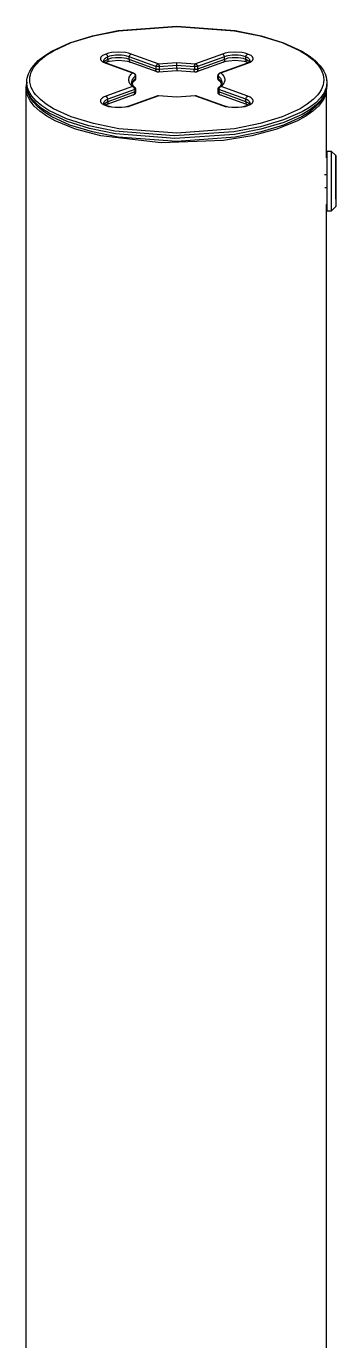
# Model space of a CAD drawing. Header units: millimetres. Extents: x 10366 to 13995, y 24552 to 29685.
# Drawn here: x 12315 to 12418.1, y 27567 to 28004.8 of the extents above; entities that cross this region are included whole.
import ezdxf

# ---------------------------------------------------------------- set-up
doc = ezdxf.new("R2010")
doc.units = ezdxf.units.MM
doc.header["$LTSCALE"] = 3
doc.layers.add('Default', color=7, linetype='Continuous')

msp = doc.modelspace()

# ---------------------------------------------------------------- linework, layer by layer
at = {"layer": 'Default'}
for p, q in [((12341.46, 27992.5), (12350.41, 27989.26)), ((12341.81, 27992.5), (12350.75, 27989.26)), ((12342.17, 27993.76), (12342.17, 27994.63)), ((12358.2, 27991.39), (12349.24, 27994.63)), ((12349.24, 27993.76), (12349.24, 27994.63)), ((12358.2, 27990.52), (12349.24, 27993.76)), ((12358.56, 27989.58), (12349.61, 27992.82)), ((12358.9, 27992.33), (12349.95, 27995.57)), ((12380.34, 27995.57), (12371.39, 27992.33)), ((12380.68, 27992.82), (12371.73, 27989.58)), ((12381.05, 27994.63), (12372.09, 27991.39)), ((12381.05, 27993.76), (12372.09, 27990.52)), ((12379.53, 27989.25), (12388.49, 27992.5)), ((12379.87, 27989.25), (12388.83, 27992.5)), ((12381.05, 27993.76), (12381.05, 27994.63)), ((12388.12, 27993.76), (12388.12, 27994.63)), ((12351.33, 27988.32), (12351.33, 27987.44)), ((12351.41, 27988.32), (12351.41, 27987.44)), ((12358.2, 27991.39), (12358.2, 27990.52)), ((12359.29, 27991.39), (12359.29, 27990.52)), ((12365.14, 27990.98), (12365.14, 27991.85)), ((12371, 27991.39), (12371, 27990.52)), ((12372.09, 27991.39), (12372.09, 27990.52)), ((12378.87, 27987.44), (12378.87, 27988.31)), ((12378.95, 27988.31), (12378.95, 27987.44)), ((12314.98, 27212.2), (12314.98, 27984.07)), ((12315.14, 27985.18), (12315.14, 27986.05)), ((12350.41, 27984.73), (12341.45, 27981.48)), ((12351.12, 27983.79), (12342.16, 27980.54)), ((12350.14, 27985.18), (12350.14, 27986.05)), ((12351.12, 27983.79), (12351.12, 27982.92)), ((12351.41, 27983.79), (12351.41, 27982.92)), ((12378.88, 27982.92), (12378.88, 27983.79)), ((12388.13, 27980.54), (12379.17, 27983.79)), ((12379.17, 27983.79), (12379.17, 27982.92)), ((12388.84, 27981.48), (12379.88, 27984.73)), ((12380.14, 27986.05), (12380.14, 27985.18)), ((12414.98, 27984.07), (12414.98, 27960.97)), ((12415.14, 27986.05), (12415.14, 27985.18)), ((12350.75, 27981.98), (12341.79, 27978.73)), ((12351.12, 27982.92), (12342.16, 27979.67)), ((12342.16, 27979.67), (12342.16, 27980.54)), ((12349.6, 27978.41), (12358.56, 27981.65)), ((12349.94, 27978.41), (12358.9, 27981.65)), ((12371.39, 27981.66), (12380.36, 27978.41)), ((12371.74, 27981.66), (12380.7, 27978.41)), ((12388.13, 27979.67), (12379.17, 27982.92)), ((12388.5, 27978.73), (12379.53, 27981.98)), ((12388.13, 27979.67), (12388.13, 27980.54)), ((12415.12, 27963.26), (12416.62, 27963.26)), ((12416.62, 27963.26), (12418.12, 27961.76)), ((12415.12, 27955.37), (12414.33, 27955.37)), ((12414.46, 27951.14), (12415.12, 27951.14)), ((12414.98, 27945.45), (12414.98, 27207.26)), ((12418.12, 27944.76), (12416.62, 27943.26)), ((12416.62, 27943.26), (12415.12, 27943.26))]:
    msp.add_line(p, q, dxfattribs=at)
for points in [[(12315.14, 27986.05, 0), (12315.2, 27987.02, 0), (12315.39, 27987.98, 0), (12315.7, 27988.93, 0), (12316.13, 27989.86, 0), (12316.68, 27990.77, 0), (12317.33, 27991.66, 0), (12318.96, 27993.37, 0), (12321.01, 27995, 0), (12323.46, 27996.54, 0), (12329.52, 27999.31, 0), (12337, 28001.62, 0), (12345.66, 28003.35, 0), (12365.14, 28004.8, 0)], [(12365.14, 28004.8, 0), (12384.62, 28003.35, 0), (12393.28, 28001.62, 0), (12400.76, 27999.31, 0), (12406.82, 27996.54, 0), (12409.28, 27995, 0), (12411.32, 27993.37, 0), (12412.95, 27991.66, 0), (12413.61, 27990.77, 0), (12414.15, 27989.86, 0), (12414.58, 27988.93, 0), (12414.89, 27987.98, 0), (12415.08, 27987.02, 0), (12415.14, 27986.05, 0)], [(12341.46, 27995.57, 0), (12340.71, 27995.24, 0), (12340.41, 27995.06, 0), (12340.16, 27994.86, 0), (12339.96, 27994.66, 0), (12339.88, 27994.56, 0), (12339.82, 27994.46, 0), (12339.77, 27994.35, 0), (12339.74, 27994.25, 0), (12339.71, 27994.14, 0), (12339.71, 27994.04, 0), (12339.71, 27993.93, 0), (12339.74, 27993.83, 0), (12339.77, 27993.72, 0), (12339.82, 27993.62, 0), (12339.88, 27993.51, 0), (12339.96, 27993.41, 0), (12340.16, 27993.21, 0), (12340.41, 27993.02, 0), (12340.71, 27992.83, 0), (12341.46, 27992.5, 0)], [(12340.7, 27993.16, 0), (12340.7, 27993.16, 0), (12340.7, 27993.16, 0), (12340.7, 27993.16, 0), (12340.7, 27993.16, 0), (12340.7, 27993.16, 0), (12340.7, 27993.16, 0), (12340.7, 27993.16, 0), (12340.7, 27993.16, 0), (12340.7, 27993.16, 0), (12340.7, 27993.16, 0), (12340.7, 27993.16, 0), (12340.7, 27993.16, 0), (12340.7, 27993.16, 0), (12340.7, 27993.16, 0), (12340.7, 27993.16, 0), (12340.7, 27993.16, 0), (12340.7, 27993.16, 0), (12340.7, 27993.16, 0), (12340.7, 27993.16, 0), (12340.7, 27993.16, 0), (12340.7, 27993.16, 0), (12340.7, 27993.15, 0), (12340.72, 27993.13, 0), (12340.74, 27993.09, 0), (12340.79, 27993.05, 0), (12340.93, 27992.93, 0), (12341.14, 27992.8, 0), (12341.43, 27992.65, 0), (12341.81, 27992.5, 0)], [(12342.17, 27994.63, 0), (12341.54, 27994.3, 0), (12341.29, 27994.12, 0), (12341.08, 27993.92, 0), (12340.92, 27993.72, 0), (12340.85, 27993.62, 0), (12340.8, 27993.52, 0), (12340.76, 27993.41, 0), (12340.73, 27993.31, 0), (12340.71, 27993.2, 0), (12340.71, 27993.1, 0)], [(12342.17, 27993.76, 0), (12341.73, 27993.54, 0), (12341.35, 27993.29, 0), (12341.07, 27993.03, 0), (12340.95, 27992.89, 0), (12340.86, 27992.76, 0)], [(12341.81, 27992.82, 0), (12341.25, 27992.58, 0)], [(12349.95, 27995.57, 0), (12349.05, 27995.84, 0), (12348.02, 27996.04, 0), (12345.71, 27996.21, 0), (12343.39, 27996.04, 0), (12342.36, 27995.84, 0), (12341.46, 27995.57, 0)], [(12342.17, 27994.63, 0), (12342.14, 27994.79, 0), (12342.08, 27994.94, 0), (12342.01, 27995.09, 0), (12341.91, 27995.23, 0), (12341.81, 27995.35, 0), (12341.7, 27995.45, 0), (12341.58, 27995.53, 0), (12341.46, 27995.57, 0)], [(12342.17, 27993.76, 0), (12342.19, 27993.56, 0), (12342.19, 27993.46, 0), (12342.18, 27993.36, 0), (12342.16, 27993.26, 0), (12342.13, 27993.16, 0), (12342.09, 27993.08, 0), (12342.04, 27993, 0), (12341.98, 27992.93, 0), (12341.91, 27992.88, 0), (12341.84, 27992.84, 0), (12341.77, 27992.81, 0), (12341.69, 27992.79, 0), (12341.61, 27992.79, 0), (12341.54, 27992.8, 0), (12341.46, 27992.82, 0)], [(12349.61, 27992.82, 0), (12348.82, 27993.06, 0), (12347.87, 27993.24, 0), (12345.72, 27993.4, 0), (12343.56, 27993.24, 0), (12342.61, 27993.06, 0), (12341.81, 27992.82, 0)], [(12349.24, 27994.63, 0), (12348.5, 27994.9, 0), (12347.64, 27995.1, 0), (12346.69, 27995.23, 0), (12344.72, 27995.23, 0), (12343.33, 27995.01, 0), (12342.72, 27994.84, 0), (12342.17, 27994.63, 0)], [(12349.24, 27993.76, 0), (12348.5, 27994.03, 0), (12347.64, 27994.23, 0), (12346.69, 27994.35, 0), (12344.72, 27994.35, 0), (12343.33, 27994.14, 0), (12342.72, 27993.97, 0), (12342.17, 27993.76, 0)], [(12349.24, 27993.76, 0), (12349.22, 27993.55, 0), (12349.22, 27993.44, 0), (12349.24, 27993.34, 0), (12349.26, 27993.24, 0), (12349.29, 27993.15, 0), (12349.33, 27993.07, 0), (12349.38, 27993, 0), (12349.43, 27992.94, 0), (12349.49, 27992.88, 0), (12349.56, 27992.84, 0), (12349.63, 27992.81, 0), (12349.71, 27992.8, 0), (12349.79, 27992.79, 0), (12349.87, 27992.8, 0), (12349.95, 27992.82, 0)], [(12349.24, 27994.63, 0), (12349.28, 27994.79, 0), (12349.34, 27994.94, 0), (12349.41, 27995.09, 0), (12349.5, 27995.23, 0), (12349.61, 27995.35, 0), (12349.72, 27995.45, 0), (12349.84, 27995.53, 0), (12349.95, 27995.57, 0)], [(12358.2, 27991.39, 0), (12358.23, 27991.54, 0), (12358.29, 27991.7, 0), (12358.36, 27991.85, 0), (12358.46, 27991.99, 0), (12358.56, 27992.11, 0), (12358.67, 27992.21, 0), (12358.79, 27992.28, 0), (12358.9, 27992.33, 0)], [(12358.9, 27992.33, 0), (12365.14, 27992.79, 0)], [(12358.9, 27992.33, 0), (12358.93, 27992.3, 0), (12359, 27992.24, 0), (12359.06, 27992.14, 0), (12359.12, 27992.03, 0), (12359.22, 27991.76, 0), (12359.29, 27991.39, 0)], [(12365.14, 27992.79, 0), (12371.39, 27992.33, 0)], [(12365.14, 27991.85, 0), (12365.14, 27992.79, 0)], [(12371, 27991.39, 0), (12371.05, 27991.69, 0), (12371.15, 27991.97, 0), (12371.2, 27992.09, 0), (12371.26, 27992.19, 0), (12371.33, 27992.27, 0), (12371.36, 27992.3, 0), (12371.39, 27992.33, 0)], [(12371.39, 27992.33, 0), (12371.5, 27992.28, 0), (12371.62, 27992.21, 0), (12371.73, 27992.11, 0), (12371.84, 27991.99, 0), (12371.93, 27991.85, 0), (12372, 27991.7, 0), (12372.06, 27991.54, 0), (12372.09, 27991.39, 0)], [(12388.83, 27995.57, 0), (12387.93, 27995.84, 0), (12386.9, 27996.04, 0), (12384.58, 27996.21, 0), (12382.27, 27996.04, 0), (12381.24, 27995.84, 0), (12380.34, 27995.57, 0)], [(12381.05, 27994.63, 0), (12381.01, 27994.79, 0), (12380.96, 27994.94, 0), (12380.88, 27995.09, 0), (12380.79, 27995.23, 0), (12380.69, 27995.35, 0), (12380.57, 27995.45, 0), (12380.46, 27995.53, 0), (12380.34, 27995.57, 0)], [(12381.05, 27993.76, 0), (12381.07, 27993.55, 0), (12381.07, 27993.44, 0), (12381.06, 27993.34, 0), (12381.03, 27993.24, 0), (12381, 27993.15, 0), (12380.96, 27993.07, 0), (12380.92, 27993, 0), (12380.86, 27992.94, 0), (12380.8, 27992.88, 0), (12380.74, 27992.84, 0), (12380.66, 27992.81, 0), (12380.59, 27992.8, 0), (12380.51, 27992.79, 0), (12380.42, 27992.8, 0), (12380.34, 27992.82, 0)], [(12388.49, 27992.82, 0), (12387.7, 27993.06, 0), (12386.75, 27993.24, 0), (12384.6, 27993.4, 0), (12382.44, 27993.24, 0), (12381.49, 27993.06, 0), (12380.68, 27992.82, 0)], [(12388.12, 27994.63, 0), (12387.38, 27994.9, 0), (12386.52, 27995.1, 0), (12385.57, 27995.23, 0), (12383.6, 27995.23, 0), (12382.21, 27995.01, 0), (12381.6, 27994.84, 0), (12381.05, 27994.63, 0)], [(12388.12, 27993.76, 0), (12387.38, 27994.03, 0), (12386.52, 27994.23, 0), (12385.57, 27994.35, 0), (12383.6, 27994.35, 0), (12382.21, 27994.14, 0), (12381.6, 27993.97, 0), (12381.05, 27993.76, 0)], [(12388.12, 27993.76, 0), (12388.1, 27993.56, 0), (12388.1, 27993.46, 0), (12388.11, 27993.36, 0), (12388.13, 27993.26, 0), (12388.16, 27993.16, 0), (12388.21, 27993.08, 0), (12388.26, 27993, 0), (12388.31, 27992.93, 0), (12388.38, 27992.88, 0), (12388.45, 27992.84, 0), (12388.53, 27992.81, 0), (12388.6, 27992.79, 0), (12388.68, 27992.79, 0), (12388.76, 27992.8, 0), (12388.83, 27992.82, 0)], [(12388.12, 27994.63, 0), (12388.16, 27994.79, 0), (12388.21, 27994.94, 0), (12388.29, 27995.09, 0), (12388.38, 27995.23, 0), (12388.49, 27995.35, 0), (12388.6, 27995.45, 0), (12388.71, 27995.53, 0), (12388.83, 27995.57, 0)], [(12389.59, 27993.1, 0), (12389.58, 27993.2, 0), (12389.56, 27993.31, 0), (12389.53, 27993.41, 0), (12389.49, 27993.52, 0), (12389.44, 27993.62, 0), (12389.3, 27993.82, 0), (12389.11, 27994.02, 0), (12388.88, 27994.21, 0), (12388.61, 27994.39, 0), (12388.12, 27994.63, 0)], [(12389.43, 27992.76, 0), (12389.34, 27992.89, 0), (12389.23, 27993.03, 0), (12389.09, 27993.16, 0), (12388.76, 27993.42, 0), (12388.12, 27993.76, 0)], [(12388.49, 27992.5, 0), (12388.99, 27992.71, 0), (12389.35, 27992.92, 0), (12389.47, 27993.02, 0), (12389.55, 27993.09, 0), (12389.59, 27993.14, 0), (12389.59, 27993.15, 0), (12389.6, 27993.16, 0), (12389.6, 27993.16, 0), (12389.6, 27993.16, 0), (12389.6, 27993.16, 0), (12389.6, 27993.16, 0), (12389.6, 27993.16, 0), (12389.6, 27993.16, 0), (12389.6, 27993.16, 0), (12389.6, 27993.16, 0), (12389.6, 27993.16, 0), (12389.6, 27993.16, 0), (12389.6, 27993.16, 0), (12389.6, 27993.16, 0), (12389.6, 27993.16, 0), (12389.6, 27993.16, 0), (12389.6, 27993.16, 0), (12389.6, 27993.16, 0), (12389.6, 27993.16, 0)], [(12389.01, 27992.6, 0), (12388.49, 27992.82, 0)], [(12388.83, 27992.5, 0), (12389.58, 27992.83, 0), (12389.89, 27993.02, 0), (12390.14, 27993.21, 0), (12390.33, 27993.41, 0), (12390.41, 27993.51, 0), (12390.47, 27993.62, 0), (12390.52, 27993.72, 0), (12390.56, 27993.83, 0), (12390.58, 27993.93, 0), (12390.59, 27994.04, 0), (12390.58, 27994.14, 0), (12390.56, 27994.25, 0), (12390.52, 27994.35, 0), (12390.47, 27994.46, 0), (12390.41, 27994.56, 0), (12390.33, 27994.66, 0), (12390.14, 27994.86, 0), (12389.89, 27995.06, 0), (12389.58, 27995.24, 0), (12388.83, 27995.57, 0)], [(12350.41, 27984.73, 0), (12349.86, 27985.28, 0), (12349.64, 27985.56, 0), (12349.46, 27985.84, 0), (12349.32, 27986.13, 0), (12349.22, 27986.41, 0), (12349.16, 27986.7, 0), (12349.14, 27986.99, 0), (12349.16, 27987.28, 0), (12349.22, 27987.57, 0), (12349.32, 27987.86, 0), (12349.46, 27988.15, 0), (12349.64, 27988.43, 0), (12349.86, 27988.71, 0), (12350.41, 27989.26, 0)], [(12350.14, 27986.05, 0), (12350.16, 27986.34, 0), (12350.22, 27986.63, 0), (12350.31, 27986.92, 0), (12350.44, 27987.2, 0), (12350.61, 27987.49, 0), (12350.81, 27987.77, 0), (12351.33, 27988.32, 0)], [(12351.33, 27988.32, 0), (12351.3, 27988.48, 0), (12351.24, 27988.64, 0), (12351.14, 27988.8, 0), (12351.03, 27988.94, 0), (12350.88, 27989.06, 0), (12350.73, 27989.16, 0), (12350.57, 27989.22, 0), (12350.41, 27989.26, 0)], [(12350.75, 27989.26, 0), (12350.88, 27989.2, 0), (12351.01, 27989.12, 0), (12351.12, 27989.02, 0), (12351.22, 27988.91, 0), (12351.3, 27988.78, 0), (12351.36, 27988.63, 0), (12351.4, 27988.48, 0), (12351.41, 27988.32, 0)], [(12358.56, 27989.58, 0), (12358.51, 27989.6, 0), (12358.46, 27989.63, 0), (12358.41, 27989.66, 0), (12358.37, 27989.7, 0), (12358.33, 27989.75, 0), (12358.3, 27989.8, 0), (12358.27, 27989.86, 0), (12358.24, 27989.92, 0), (12358.2, 27990.05, 0), (12358.18, 27990.2, 0), (12358.18, 27990.36, 0), (12358.2, 27990.52, 0)], [(12359.29, 27991.39, 0), (12358.2, 27991.39, 0)], [(12358.2, 27990.52, 0), (12359.29, 27990.52, 0)], [(12359.06, 27989.53, 0), (12358.92, 27989.52, 0), (12358.79, 27989.52, 0), (12358.68, 27989.54, 0), (12358.56, 27989.58, 0)], [(12359.29, 27990.52, 0), (12359.31, 27990.31, 0), (12359.31, 27990.09, 0), (12359.29, 27989.89, 0), (12359.26, 27989.79, 0), (12359.24, 27989.71, 0), (12359.2, 27989.65, 0), (12359.19, 27989.62, 0), (12359.17, 27989.59, 0), (12359.15, 27989.57, 0), (12359.12, 27989.56, 0), (12359.1, 27989.54, 0), (12359.08, 27989.53, 0), (12359.06, 27989.53, 0), (12359.04, 27989.53, 0), (12359.01, 27989.53, 0), (12358.99, 27989.53, 0), (12358.97, 27989.54, 0), (12358.95, 27989.55, 0), (12358.93, 27989.56, 0), (12358.9, 27989.58, 0)], [(12365.14, 27989.98, 0), (12359.06, 27989.53, 0)], [(12359.29, 27991.39, 0), (12365.14, 27991.85, 0)], [(12359.29, 27990.52, 0), (12365.14, 27990.98, 0)], [(12365.14, 27991.85, 0), (12371, 27991.39, 0)], [(12365.14, 27990.98, 0), (12371, 27990.52, 0)], [(12365.14, 27990.98, 0), (12365.14, 27990.16, 0), (12365.14, 27989.98, 0), (12365.14, 27989.98, 0), (12365.14, 27989.98, 0), (12365.14, 27989.98, 0), (12365.14, 27989.98, 0), (12365.14, 27989.98, 0), (12365.14, 27989.98, 0), (12365.14, 27989.98, 0), (12365.14, 27989.98, 0), (12365.14, 27989.98, 0), (12365.14, 27989.98, 0), (12365.14, 27989.98, 0), (12365.14, 27989.98, 0), (12365.14, 27989.98, 0), (12365.14, 27989.98, 0), (12365.14, 27989.98, 0), (12365.14, 27989.98, 0), (12365.14, 27989.98, 0), (12365.14, 27989.98, 0), (12365.14, 27989.98, 0), (12365.14, 27989.98, 0), (12365.14, 27989.99, 0), (12365.14, 27990.04, 0)], [(12371.23, 27989.53, 0), (12365.14, 27989.98, 0)], [(12371.39, 27989.58, 0), (12371.34, 27989.55, 0), (12371.32, 27989.54, 0), (12371.3, 27989.53, 0), (12371.28, 27989.53, 0), (12371.25, 27989.53, 0), (12371.23, 27989.53, 0), (12371.21, 27989.53, 0), (12371.19, 27989.54, 0), (12371.17, 27989.56, 0), (12371.15, 27989.57, 0), (12371.12, 27989.59, 0), (12371.11, 27989.62, 0), (12371.07, 27989.68, 0), (12371.04, 27989.75, 0), (12371.01, 27989.84, 0), (12370.98, 27990.04, 0), (12370.98, 27990.25, 0), (12371, 27990.52, 0)], [(12372.09, 27991.39, 0), (12371, 27991.39, 0)], [(12371, 27990.52, 0), (12372.09, 27990.52, 0)], [(12371.73, 27989.57, 0), (12371.62, 27989.54, 0), (12371.5, 27989.52, 0), (12371.37, 27989.52, 0), (12371.23, 27989.53, 0)], [(12372.09, 27990.52, 0), (12372.12, 27990.3, 0), (12372.11, 27990.19, 0), (12372.1, 27990.09, 0), (12372.08, 27989.99, 0), (12372.05, 27989.9, 0), (12372.01, 27989.82, 0), (12371.96, 27989.75, 0), (12371.91, 27989.69, 0), (12371.85, 27989.64, 0), (12371.78, 27989.6, 0), (12371.71, 27989.57, 0), (12371.63, 27989.55, 0), (12371.55, 27989.55, 0), (12371.47, 27989.56, 0), (12371.39, 27989.58, 0)], [(12378.87, 27988.31, 0), (12378.88, 27988.47, 0), (12378.92, 27988.63, 0), (12378.98, 27988.77, 0), (12379.06, 27988.9, 0), (12379.16, 27989.02, 0), (12379.28, 27989.12, 0), (12379.4, 27989.2, 0), (12379.53, 27989.25, 0)], [(12379.87, 27989.25, 0), (12379.72, 27989.22, 0), (12379.56, 27989.15, 0), (12379.4, 27989.06, 0), (12379.26, 27988.94, 0), (12379.14, 27988.79, 0), (12379.05, 27988.64, 0), (12378.99, 27988.47, 0), (12378.95, 27988.31, 0)], [(12378.95, 27988.31, 0), (12379.47, 27987.77, 0), (12379.67, 27987.49, 0), (12379.84, 27987.2, 0), (12379.97, 27986.92, 0), (12380.07, 27986.63, 0), (12380.12, 27986.34, 0), (12380.14, 27986.05, 0)], [(12379.87, 27989.25, 0), (12380.42, 27988.71, 0), (12380.64, 27988.43, 0), (12380.82, 27988.14, 0), (12380.96, 27987.86, 0), (12381.06, 27987.57, 0), (12381.12, 27987.28, 0), (12381.14, 27986.99, 0), (12381.12, 27986.7, 0), (12381.06, 27986.41, 0), (12380.96, 27986.13, 0), (12380.82, 27985.84, 0), (12380.64, 27985.56, 0), (12380.43, 27985.28, 0), (12379.88, 27984.73, 0)], [(12414.96, 27984.54, 0), (12414.96, 27983.64, 0), (12414.84, 27982.72, 0), (12414.59, 27981.81, 0), (12414.21, 27980.9, 0), (12413.71, 27980, 0), (12413.09, 27979.11, 0), (12412.34, 27978.23, 0), (12410.47, 27976.52, 0), (12408.13, 27974.87, 0), (12405.34, 27973.33, 0), (12398.5, 27970.56, 0), (12390.19, 27968.35, 0), (12380.72, 27966.79, 0), (12359.92, 27965.96, 0), (12339.83, 27968.34, 0), (12331.42, 27970.58, 0), (12324.57, 27973.35, 0), (12321.8, 27974.89, 0), (12319.49, 27976.51, 0), (12317.65, 27978.2, 0), (12316.9, 27979.07, 0), (12316.28, 27979.94, 0), (12315.78, 27980.82, 0), (12315.4, 27981.71, 0), (12315.14, 27982.61, 0), (12315, 27983.5, 0), (12314.99, 27984.41, 0), (12315.1, 27985.33, 0), (12315.34, 27986.24, 0)], [(12415.14, 27985.18, 0), (12415.08, 27984.21, 0), (12414.89, 27983.25, 0), (12414.58, 27982.3, 0), (12414.15, 27981.37, 0), (12413.61, 27980.46, 0), (12412.95, 27979.57, 0), (12411.31, 27977.85, 0), (12409.26, 27976.22, 0), (12406.8, 27974.68, 0), (12400.73, 27971.9, 0), (12393.24, 27969.6, 0), (12384.58, 27967.87, 0), (12365.11, 27966.42, 0), (12345.65, 27967.88, 0), (12337, 27969.61, 0), (12329.52, 27971.92, 0), (12323.46, 27974.69, 0), (12321.01, 27976.22, 0), (12318.97, 27977.85, 0), (12317.33, 27979.56, 0), (12316.68, 27980.45, 0), (12316.14, 27981.36, 0), (12315.71, 27982.29, 0), (12315.4, 27983.24, 0), (12315.21, 27984.2, 0), (12315.14, 27985.17, 0)], [(12415.14, 27986.05, 0), (12415.08, 27985.2, 0), (12414.91, 27984.34, 0), (12414.62, 27983.5, 0), (12414.22, 27982.65, 0), (12413.7, 27981.82, 0), (12413.06, 27980.99, 0), (12411.46, 27979.36, 0), (12409.41, 27977.8, 0), (12406.93, 27976.3, 0), (12400.74, 27973.59, 0), (12393.08, 27971.33, 0), (12384.2, 27969.64, 0), (12364.28, 27968.3, 0), (12344.51, 27969.88, 0), (12335.81, 27971.67, 0), (12328.38, 27974.02, 0), (12322.46, 27976.8, 0), (12320.13, 27978.32, 0), (12318.23, 27979.91, 0), (12316.78, 27981.55, 0), (12316.22, 27982.38, 0), (12315.78, 27983.22, 0), (12315.45, 27984.07, 0), (12315.24, 27984.92, 0), (12315.15, 27985.78, 0), (12315.17, 27986.63, 0)], [(12415.14, 27985.18, 0), (12415.08, 27984.33, 0), (12414.91, 27983.48, 0), (12414.62, 27982.63, 0), (12414.22, 27981.79, 0), (12413.7, 27980.95, 0), (12413.07, 27980.13, 0), (12411.48, 27978.51, 0), (12409.44, 27976.95, 0), (12406.97, 27975.45, 0), (12400.82, 27972.74, 0), (12393.19, 27970.48, 0), (12384.34, 27968.79, 0), (12364.49, 27967.43, 0), (12344.75, 27968.97, 0), (12336.04, 27970.74, 0), (12328.59, 27973.07, 0), (12322.63, 27975.83, 0), (12320.28, 27977.34, 0), (12318.35, 27978.92, 0), (12316.87, 27980.55, 0), (12316.3, 27981.38, 0), (12315.84, 27982.22, 0), (12315.5, 27983.06, 0), (12315.27, 27983.91, 0), (12315.15, 27984.76, 0), (12315.16, 27985.61, 0)], [(12350.14, 27985.18, 0), (12350.16, 27985.47, 0), (12350.22, 27985.76, 0), (12350.31, 27986.05, 0), (12350.44, 27986.33, 0), (12350.61, 27986.62, 0), (12350.81, 27986.9, 0), (12351.33, 27987.44, 0)], [(12351.06, 27986.68, 0), (12350.62, 27986.25, 0), (12350.46, 27986.04, 0), (12350.33, 27985.84, 0), (12350.24, 27985.66, 0), (12350.19, 27985.49, 0), (12350.15, 27985.33, 0), (12350.14, 27985.18, 0)], [(12350.14, 27986.05, 0), (12350.15, 27985.9, 0), (12350.18, 27985.74, 0), (12350.24, 27985.57, 0), (12350.33, 27985.39, 0), (12350.46, 27985.19, 0), (12350.62, 27984.98, 0), (12351.06, 27984.55, 0)], [(12350.41, 27984.73, 0), (12350.49, 27984.74, 0), (12350.58, 27984.74, 0), (12350.66, 27984.73, 0), (12350.75, 27984.71, 0), (12350.83, 27984.68, 0), (12350.91, 27984.65, 0), (12350.99, 27984.6, 0), (12351.06, 27984.55, 0)], [(12351.12, 27983.79, 0), (12351.08, 27983.94, 0), (12351.03, 27984.1, 0), (12350.95, 27984.25, 0), (12350.86, 27984.38, 0), (12350.75, 27984.51, 0), (12350.64, 27984.61, 0), (12350.53, 27984.68, 0), (12350.41, 27984.73, 0)], [(12351.06, 27986.68, 0), (12351.14, 27986.76, 0), (12351.21, 27986.84, 0), (12351.26, 27986.94, 0), (12351.3, 27987.04, 0), (12351.33, 27987.14, 0), (12351.34, 27987.24, 0), (12351.34, 27987.35, 0), (12351.33, 27987.44, 0)], [(12351.41, 27987.44, 0), (12351.41, 27987.33, 0), (12351.39, 27987.22, 0), (12351.36, 27987.11, 0), (12351.31, 27987.01, 0), (12351.26, 27986.91, 0), (12351.21, 27986.83, 0), (12351.14, 27986.76, 0), (12351.06, 27986.68, 0)], [(12351.06, 27984.55, 0), (12351.14, 27984.48, 0), (12351.2, 27984.4, 0), (12351.26, 27984.32, 0), (12351.31, 27984.22, 0), (12351.35, 27984.12, 0), (12351.38, 27984.01, 0), (12351.4, 27983.9, 0), (12351.41, 27983.79, 0)], [(12351.33, 27987.44, 0), (12351.41, 27987.44, 0), (12351.41, 27987.44, 0), (12351.41, 27987.44, 0), (12351.41, 27987.44, 0), (12351.41, 27987.44, 0), (12351.41, 27987.44, 0), (12351.41, 27987.44, 0), (12351.41, 27987.44, 0), (12351.41, 27987.44, 0), (12351.41, 27987.44, 0), (12351.41, 27987.44, 0), (12351.41, 27987.44, 0), (12351.41, 27987.44, 0), (12351.41, 27987.44, 0), (12351.41, 27987.44, 0), (12351.41, 27987.44, 0), (12351.41, 27987.44, 0), (12351.41, 27987.44, 0), (12351.41, 27987.44, 0), (12351.41, 27987.44, 0), (12351.41, 27987.44, 0), (12351.41, 27987.44, 0), (12351.41, 27987.44, 0), (12351.41, 27987.44, 0), (12351.37, 27987.44, 0), (12351.12, 27987.44, 0)], [(12379.22, 27986.68, 0), (12379.15, 27986.75, 0), (12379.08, 27986.83, 0), (12379.02, 27986.91, 0), (12378.97, 27987.01, 0), (12378.93, 27987.11, 0), (12378.9, 27987.21, 0), (12378.88, 27987.32, 0), (12378.87, 27987.44, 0)], [(12378.88, 27983.79, 0), (12378.88, 27983.91, 0), (12378.9, 27984.02, 0), (12378.93, 27984.12, 0), (12378.97, 27984.22, 0), (12379.03, 27984.32, 0), (12379.08, 27984.4, 0), (12379.15, 27984.48, 0), (12379.23, 27984.55, 0)], [(12379.17, 27983.79, 0), (12378.89, 27983.79, 0), (12378.88, 27983.79, 0), (12378.88, 27983.79, 0), (12378.88, 27983.79, 0), (12378.88, 27983.79, 0), (12378.88, 27983.79, 0), (12378.88, 27983.79, 0), (12378.88, 27983.79, 0), (12378.88, 27983.79, 0), (12378.88, 27983.79, 0), (12378.88, 27983.79, 0), (12378.88, 27983.79, 0), (12378.88, 27983.79, 0), (12378.88, 27983.79, 0), (12378.88, 27983.79, 0), (12378.88, 27983.79, 0), (12378.88, 27983.79, 0), (12378.88, 27983.79, 0), (12378.88, 27983.79, 0), (12378.88, 27983.79, 0), (12378.89, 27983.79, 0), (12378.95, 27983.79, 0)], [(12378.95, 27987.44, 0), (12378.94, 27987.34, 0), (12378.95, 27987.24, 0), (12378.96, 27987.14, 0), (12378.99, 27987.03, 0), (12379.03, 27986.94, 0), (12379.08, 27986.84, 0), (12379.15, 27986.76, 0), (12379.22, 27986.68, 0)], [(12378.95, 27987.44, 0), (12379.47, 27986.89, 0), (12379.67, 27986.61, 0), (12379.84, 27986.33, 0), (12379.97, 27986.04, 0), (12380.07, 27985.76, 0), (12380.12, 27985.47, 0), (12380.14, 27985.18, 0)], [(12379.88, 27984.73, 0), (12379.76, 27984.68, 0), (12379.64, 27984.61, 0), (12379.53, 27984.51, 0), (12379.43, 27984.39, 0), (12379.34, 27984.25, 0), (12379.26, 27984.1, 0), (12379.2, 27983.94, 0), (12379.17, 27983.79, 0)], [(12380.14, 27985.18, 0), (12380.13, 27985.33, 0), (12380.1, 27985.49, 0), (12380.04, 27985.66, 0), (12379.95, 27985.84, 0), (12379.82, 27986.04, 0), (12379.66, 27986.25, 0), (12379.22, 27986.68, 0)], [(12379.23, 27984.55, 0), (12379.67, 27984.99, 0), (12379.83, 27985.19, 0), (12379.95, 27985.39, 0), (12380.04, 27985.57, 0), (12380.1, 27985.74, 0), (12380.13, 27985.9, 0), (12380.14, 27986.05, 0)], [(12379.23, 27984.55, 0), (12379.3, 27984.61, 0), (12379.37, 27984.65, 0), (12379.46, 27984.69, 0), (12379.54, 27984.71, 0), (12379.63, 27984.73, 0), (12379.71, 27984.74, 0), (12379.79, 27984.74, 0), (12379.88, 27984.73, 0)], [(12415.05, 27987.13, 0), (12415.11, 27986.62, 0)], [(12341.45, 27981.48, 0), (12340.7, 27981.15, 0), (12340.4, 27980.96, 0), (12340.15, 27980.77, 0), (12339.95, 27980.57, 0), (12339.87, 27980.47, 0), (12339.81, 27980.37, 0), (12339.76, 27980.26, 0), (12339.72, 27980.16, 0), (12339.7, 27980.05, 0), (12339.7, 27979.95, 0), (12339.7, 27979.84, 0), (12339.72, 27979.73, 0), (12339.76, 27979.63, 0), (12339.81, 27979.53, 0), (12339.87, 27979.42, 0), (12339.95, 27979.32, 0), (12340.15, 27979.12, 0), (12340.4, 27978.93, 0), (12340.7, 27978.74, 0), (12341.45, 27978.41, 0)], [(12340.69, 27979.07, 0), (12340.69, 27979.07, 0), (12340.69, 27979.07, 0), (12340.69, 27979.07, 0), (12340.69, 27979.07, 0), (12340.69, 27979.07, 0), (12340.69, 27979.07, 0), (12340.69, 27979.07, 0), (12340.69, 27979.07, 0), (12340.69, 27979.07, 0), (12340.69, 27979.07, 0), (12340.69, 27979.07, 0), (12340.69, 27979.07, 0), (12340.69, 27979.07, 0), (12340.69, 27979.07, 0), (12340.69, 27979.07, 0), (12340.69, 27979.07, 0), (12340.69, 27979.07, 0), (12340.69, 27979.07, 0), (12340.69, 27979.07, 0), (12340.69, 27979.07, 0), (12340.69, 27979.06, 0), (12340.69, 27979.06, 0), (12340.7, 27979.04, 0), (12340.73, 27979, 0), (12340.78, 27978.96, 0), (12340.92, 27978.84, 0), (12341.13, 27978.7, 0), (12341.41, 27978.56, 0), (12341.79, 27978.41, 0)], [(12342.16, 27980.54, 0), (12341.53, 27980.21, 0), (12341.28, 27980.02, 0), (12341.07, 27979.83, 0), (12340.91, 27979.63, 0), (12340.84, 27979.53, 0), (12340.79, 27979.42, 0), (12340.75, 27979.32, 0), (12340.72, 27979.22, 0), (12340.7, 27979.11, 0), (12340.7, 27979, 0)], [(12342.16, 27979.67, 0), (12341.71, 27979.45, 0), (12341.34, 27979.2, 0), (12341.05, 27978.94, 0), (12340.94, 27978.8, 0), (12340.85, 27978.66, 0)], [(12342.16, 27980.54, 0), (12342.12, 27980.69, 0), (12342.07, 27980.85, 0), (12341.99, 27981, 0), (12341.9, 27981.14, 0), (12341.8, 27981.26, 0), (12341.68, 27981.36, 0), (12341.57, 27981.43, 0), (12341.45, 27981.48, 0)], [(12342.16, 27979.67, 0), (12342.18, 27979.45, 0), (12342.18, 27979.35, 0), (12342.17, 27979.25, 0), (12342.14, 27979.15, 0), (12342.11, 27979.06, 0), (12342.07, 27978.98, 0), (12342.03, 27978.91, 0), (12341.97, 27978.85, 0), (12341.91, 27978.79, 0), (12341.85, 27978.75, 0), (12341.77, 27978.72, 0), (12341.69, 27978.71, 0), (12341.61, 27978.7, 0), (12341.53, 27978.71, 0), (12341.45, 27978.73, 0)], [(12350.41, 27981.98, 0), (12350.49, 27981.96, 0), (12350.57, 27981.95, 0), (12350.65, 27981.95, 0), (12350.73, 27981.97, 0), (12350.8, 27982, 0), (12350.87, 27982.04, 0), (12350.93, 27982.09, 0), (12350.98, 27982.15, 0), (12351.03, 27982.22, 0), (12351.07, 27982.3, 0), (12351.1, 27982.39, 0), (12351.12, 27982.49, 0), (12351.14, 27982.59, 0), (12351.14, 27982.7, 0), (12351.12, 27982.92, 0)], [(12351.41, 27982.92, 0), (12351.4, 27982.76, 0), (12351.36, 27982.6, 0), (12351.3, 27982.46, 0), (12351.22, 27982.33, 0), (12351.12, 27982.21, 0), (12351, 27982.11, 0), (12350.88, 27982.03, 0), (12350.75, 27981.98, 0)], [(12351.12, 27982.92, 0), (12351.39, 27982.92, 0), (12351.41, 27982.92, 0), (12351.41, 27982.92, 0), (12351.41, 27982.92, 0), (12351.41, 27982.92, 0), (12351.41, 27982.92, 0), (12351.41, 27982.92, 0), (12351.41, 27982.92, 0), (12351.41, 27982.92, 0), (12351.41, 27982.92, 0), (12351.41, 27982.92, 0), (12351.41, 27982.92, 0), (12351.41, 27982.92, 0), (12351.41, 27982.92, 0), (12351.41, 27982.92, 0), (12351.41, 27982.92, 0), (12351.41, 27982.92, 0), (12351.41, 27982.92, 0), (12351.41, 27982.92, 0), (12351.41, 27982.92, 0), (12351.41, 27982.92, 0), (12351.41, 27982.92, 0), (12351.39, 27982.92, 0), (12351.33, 27982.92, 0)], [(12358.55, 27981.65, 0), (12358.67, 27981.69, 0), (12358.78, 27981.71, 0), (12358.91, 27981.71, 0), (12359.05, 27981.7, 0)], [(12371.39, 27981.66, 0), (12365.14, 27981.19, 0), (12358.9, 27981.65, 0)], [(12359.05, 27981.7, 0), (12365.15, 27981.25, 0), (12371.24, 27981.7, 0)], [(12371.24, 27981.7, 0), (12371.38, 27981.71, 0), (12371.51, 27981.71, 0), (12371.62, 27981.69, 0), (12371.74, 27981.66, 0)], [(12378.95, 27982.92, 0), (12378.88, 27982.92, 0), (12378.88, 27982.92, 0), (12378.88, 27982.92, 0), (12378.88, 27982.92, 0), (12378.88, 27982.92, 0), (12378.88, 27982.92, 0), (12378.88, 27982.92, 0), (12378.88, 27982.92, 0), (12378.88, 27982.92, 0), (12378.88, 27982.92, 0), (12378.88, 27982.92, 0), (12378.88, 27982.92, 0), (12378.88, 27982.92, 0), (12378.88, 27982.92, 0), (12378.88, 27982.92, 0), (12378.88, 27982.92, 0), (12378.88, 27982.92, 0), (12378.88, 27982.92, 0), (12378.88, 27982.92, 0), (12378.88, 27982.92, 0), (12378.88, 27982.92, 0), (12378.88, 27982.92, 0), (12378.88, 27982.92, 0), (12378.88, 27982.92, 0), (12378.92, 27982.92, 0), (12379.17, 27982.92, 0)], [(12379.53, 27981.98, 0), (12379.41, 27982.04, 0), (12379.28, 27982.11, 0), (12379.17, 27982.21, 0), (12379.07, 27982.33, 0), (12378.99, 27982.46, 0), (12378.93, 27982.6, 0), (12378.89, 27982.76, 0), (12378.88, 27982.92, 0)], [(12379.17, 27982.92, 0), (12379.15, 27982.7, 0), (12379.15, 27982.6, 0), (12379.16, 27982.49, 0), (12379.19, 27982.4, 0), (12379.22, 27982.31, 0), (12379.26, 27982.23, 0), (12379.3, 27982.16, 0), (12379.35, 27982.09, 0), (12379.42, 27982.04, 0), (12379.48, 27982, 0), (12379.56, 27981.97, 0), (12379.63, 27981.95, 0), (12379.71, 27981.95, 0), (12379.79, 27981.96, 0), (12379.88, 27981.98, 0)], [(12388.13, 27979.67, 0), (12388.11, 27979.45, 0), (12388.12, 27979.35, 0), (12388.13, 27979.25, 0), (12388.15, 27979.15, 0), (12388.18, 27979.06, 0), (12388.22, 27978.98, 0), (12388.27, 27978.91, 0), (12388.32, 27978.85, 0), (12388.38, 27978.79, 0), (12388.45, 27978.75, 0), (12388.52, 27978.72, 0), (12388.6, 27978.71, 0), (12388.68, 27978.7, 0), (12388.76, 27978.71, 0), (12388.84, 27978.73, 0)], [(12388.13, 27980.54, 0), (12388.17, 27980.69, 0), (12388.23, 27980.85, 0), (12388.3, 27981, 0), (12388.39, 27981.14, 0), (12388.5, 27981.26, 0), (12388.61, 27981.36, 0), (12388.73, 27981.43, 0), (12388.84, 27981.48, 0)], [(12389.6, 27979.01, 0), (12389.59, 27979.11, 0), (12389.57, 27979.22, 0), (12389.55, 27979.32, 0), (12389.5, 27979.43, 0), (12389.45, 27979.53, 0), (12389.31, 27979.73, 0), (12389.12, 27979.93, 0), (12388.89, 27980.12, 0), (12388.62, 27980.3, 0), (12388.13, 27980.54, 0)], [(12389.45, 27978.66, 0), (12389.35, 27978.8, 0), (12389.24, 27978.94, 0), (12389.11, 27979.07, 0), (12388.78, 27979.33, 0), (12388.13, 27979.67, 0)], [(12388.5, 27978.41, 0), (12389.01, 27978.62, 0), (12389.36, 27978.83, 0), (12389.48, 27978.93, 0), (12389.56, 27979, 0), (12389.6, 27979.05, 0), (12389.61, 27979.06, 0), (12389.61, 27979.06, 0), (12389.61, 27979.07, 0), (12389.61, 27979.07, 0), (12389.61, 27979.07, 0), (12389.61, 27979.07, 0), (12389.61, 27979.07, 0), (12389.61, 27979.07, 0), (12389.61, 27979.07, 0), (12389.61, 27979.07, 0), (12389.61, 27979.07, 0), (12389.61, 27979.07, 0), (12389.61, 27979.07, 0), (12389.61, 27979.07, 0), (12389.61, 27979.07, 0), (12389.61, 27979.07, 0), (12389.61, 27979.07, 0), (12389.61, 27979.07, 0), (12389.61, 27979.07, 0)], [(12388.84, 27978.41, 0), (12389.6, 27978.74, 0), (12389.9, 27978.93, 0), (12390.15, 27979.12, 0), (12390.34, 27979.32, 0), (12390.42, 27979.42, 0), (12390.49, 27979.53, 0), (12390.53, 27979.63, 0), (12390.57, 27979.73, 0), (12390.59, 27979.84, 0), (12390.6, 27979.95, 0), (12390.59, 27980.05, 0), (12390.57, 27980.16, 0), (12390.53, 27980.26, 0), (12390.49, 27980.37, 0), (12390.42, 27980.47, 0), (12390.34, 27980.57, 0), (12390.15, 27980.77, 0), (12389.9, 27980.96, 0), (12389.6, 27981.15, 0), (12388.84, 27981.48, 0)], [(12341.79, 27978.73, 0), (12341.19, 27978.47, 0)], [(12341.45, 27978.41, 0), (12342.35, 27978.14, 0), (12343.38, 27977.94, 0), (12345.7, 27977.77, 0), (12348.01, 27977.94, 0), (12349.05, 27978.14, 0), (12349.94, 27978.41, 0)], [(12341.79, 27978.41, 0), (12342.59, 27978.17, 0), (12343.53, 27977.99, 0), (12345.68, 27977.83, 0), (12347.85, 27977.99, 0), (12348.8, 27978.17, 0), (12349.6, 27978.41, 0)], [(12380.36, 27978.41, 0), (12381.25, 27978.14, 0), (12382.28, 27977.94, 0), (12384.6, 27977.77, 0), (12386.91, 27977.94, 0), (12387.95, 27978.14, 0), (12388.84, 27978.41, 0)], [(12380.7, 27978.41, 0), (12381.49, 27978.17, 0), (12382.43, 27977.99, 0), (12384.59, 27977.83, 0), (12386.75, 27977.99, 0), (12387.7, 27978.17, 0), (12388.5, 27978.41, 0)], [(12415.12, 27960.97, 0), (12415.12, 27962.72, 0), (12415.12, 27963.16, 0), (12415.12, 27963.25, 0), (12415.12, 27963.25, 0), (12415.12, 27963.26, 0), (12415.12, 27963.26, 0), (12415.12, 27963.26, 0), (12415.12, 27963.26, 0), (12415.12, 27963.26, 0), (12415.12, 27963.26, 0), (12415.12, 27963.26, 0), (12415.12, 27963.26, 0), (12415.12, 27963.26, 0), (12415.12, 27963.26, 0), (12415.12, 27963.26, 0), (12415.12, 27963.26, 0), (12415.12, 27963.26, 0), (12415.12, 27963.26, 0), (12415.12, 27963.26, 0), (12415.12, 27963.26, 0), (12415.12, 27963.26, 0), (12415.12, 27963.26, 0), (12415.12, 27963.25, 0), (12415.12, 27963.24, 0), (12415.12, 27963.19, 0), (12415.12, 27962.98, 0), (12415.12, 27960.33, 0)], [(12416.62, 27963.26, 0), (12416.62, 27963.26, 0), (12416.62, 27963.26, 0), (12416.62, 27963.26, 0), (12416.62, 27963.26, 0), (12416.62, 27963.26, 0), (12416.62, 27963.26, 0), (12416.62, 27963.26, 0), (12416.62, 27963.26, 0), (12416.62, 27963.26, 0), (12416.62, 27963.26, 0), (12416.62, 27963.25, 0), (12416.62, 27963.24, 0), (12416.62, 27963.19, 0), (12416.62, 27962.94, 0), (12416.62, 27960.33, 0)], [(12418.12, 27947.25, 0), (12418.12, 27958.33, 0), (12418.12, 27961.5, 0), (12418.12, 27961.74, 0), (12418.12, 27961.75, 0), (12418.12, 27961.76, 0), (12418.12, 27961.76, 0), (12418.12, 27961.76, 0), (12418.12, 27961.76, 0), (12418.12, 27961.76, 0), (12418.12, 27961.76, 0), (12418.12, 27961.76, 0), (12418.12, 27961.76, 0), (12418.12, 27961.76, 0), (12418.12, 27961.76, 0), (12418.12, 27961.76, 0), (12418.12, 27961.76, 0), (12418.12, 27961.76, 0), (12418.12, 27961.75, 0), (12418.12, 27961.74, 0), (12418.12, 27961.7, 0), (12418.12, 27961.52, 0), (12418.12, 27959.78, 0), (12418.12, 27952.87, 0), (12418.12, 27946.72, 0), (12418.12, 27945.08, 0), (12418.12, 27944.77, 0), (12418.12, 27944.76, 0), (12418.12, 27944.76, 0), (12418.12, 27944.76, 0), (12418.12, 27944.76, 0), (12418.12, 27944.76, 0), (12418.12, 27944.76, 0), (12418.12, 27944.76, 0), (12418.12, 27944.76, 0), (12418.12, 27944.76, 0), (12418.12, 27944.76, 0), (12418.12, 27944.76, 0), (12418.12, 27944.76, 0), (12418.12, 27944.79, 0), (12418.12, 27944.87, 0)], [(12415.12, 27960.33, 0), (12415.12, 27946.53, 0), (12415.12, 27943.29, 0), (12415.12, 27943.26, 0), (12415.12, 27943.26, 0), (12415.12, 27943.26, 0), (12415.12, 27943.26, 0), (12415.12, 27943.26, 0), (12415.12, 27943.26, 0), (12415.12, 27943.26, 0), (12415.12, 27943.26, 0), (12415.12, 27943.26, 0), (12415.12, 27943.26, 0), (12415.12, 27943.26, 0), (12415.12, 27943.26, 0), (12415.12, 27943.26, 0), (12415.12, 27943.26, 0), (12415.12, 27943.26, 0), (12415.12, 27943.26, 0), (12415.12, 27943.26, 0), (12415.12, 27943.3, 0), (12415.12, 27943.52, 0), (12415.12, 27945.54, 0)], [(12416.62, 27960.33, 0), (12416.62, 27948.57, 0), (12416.62, 27944.42, 0), (12416.62, 27943.39, 0), (12416.62, 27943.26, 0), (12416.62, 27943.39, 0)]]:
    msp.add_polyline3d(points, dxfattribs=at)
msp.add_polyline3d([(12365.14, 28004.74, 0), (12384.4, 28003.32, 0), (12392.95, 28001.61, 0), (12400.32, 27999.35, 0), (12406.27, 27996.64, 0), (12408.64, 27995.16, 0), (12410.61, 27993.61, 0), (12412.15, 27992, 0), (12412.76, 27991.18, 0), (12413.25, 27990.35, 0), (12413.64, 27989.52, 0), (12413.92, 27988.68, 0), (12414.09, 27987.83, 0), (12414.14, 27986.99, 0), (12414.08, 27986.14, 0), (12413.92, 27985.3, 0), (12413.64, 27984.46, 0), (12413.25, 27983.63, 0), (12412.75, 27982.8, 0), (12412.15, 27981.98, 0), (12410.61, 27980.37, 0), (12408.64, 27978.82, 0), (12406.26, 27977.34, 0), (12400.32, 27974.63, 0), (12392.95, 27972.37, 0), (12384.39, 27970.67, 0), (12365.14, 27969.24, 0), (12345.88, 27970.67, 0), (12337.33, 27972.37, 0), (12329.96, 27974.63, 0), (12324.02, 27977.34, 0), (12321.64, 27978.82, 0), (12319.67, 27980.37, 0), (12318.13, 27981.98, 0), (12317.53, 27982.8, 0), (12317.03, 27983.63, 0), (12316.64, 27984.46, 0), (12316.36, 27985.3, 0), (12316.2, 27986.15, 0), (12316.14, 27986.99, 0), (12316.2, 27987.84, 0), (12316.36, 27988.68, 0), (12316.64, 27989.52, 0), (12317.03, 27990.35, 0), (12317.53, 27991.18, 0), (12318.13, 27992, 0), (12319.67, 27993.61, 0), (12321.64, 27995.16, 0), (12324.02, 27996.64, 0), (12329.96, 27999.35, 0), (12337.33, 28001.61, 0), (12345.88, 28003.32, 0)], close=True, dxfattribs=at)

doc.saveas('drawing.dxf')
